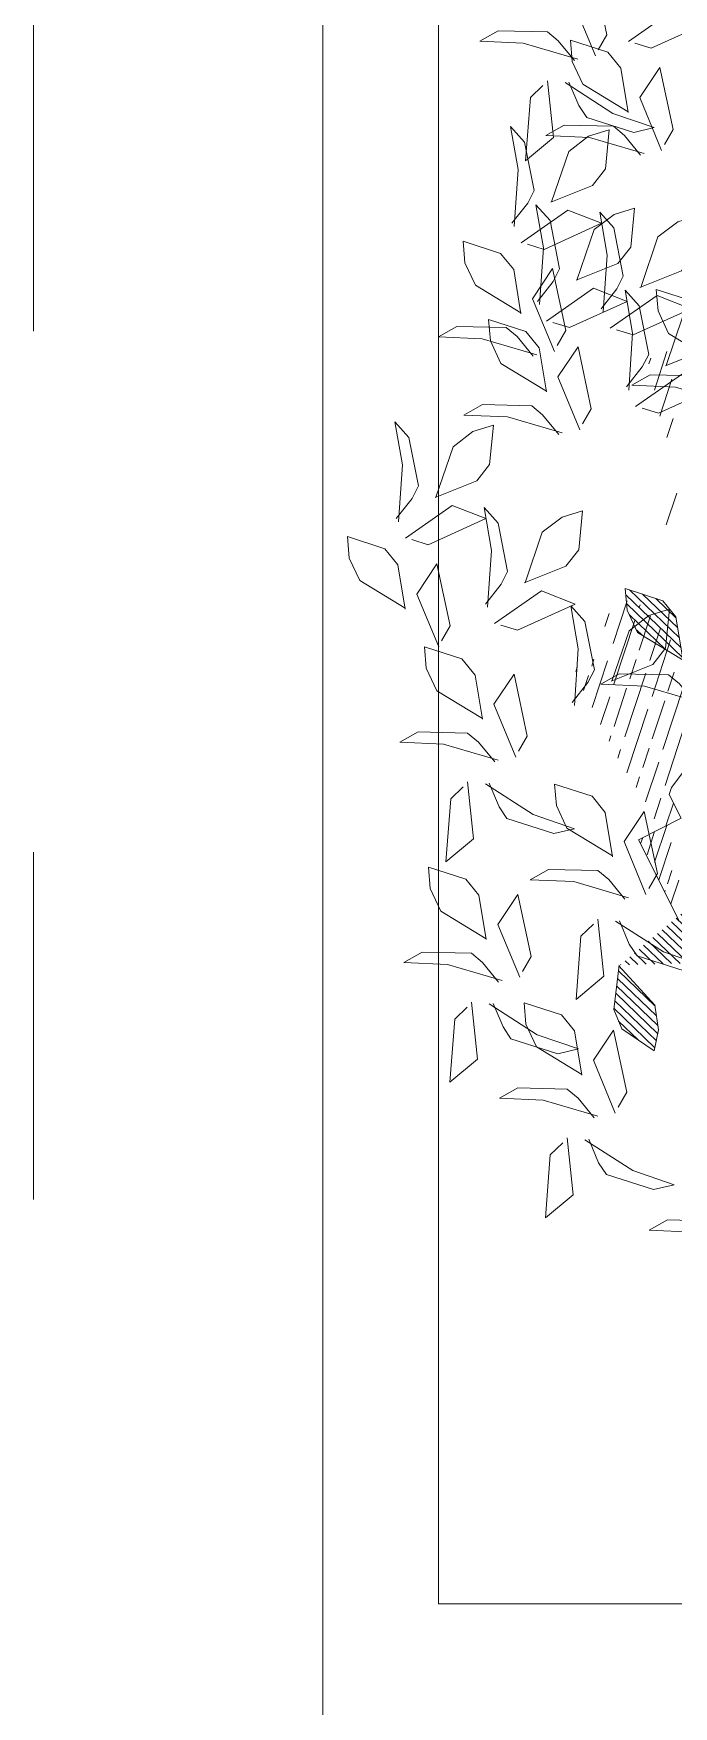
# Model space of a CAD drawing. Header units: millimetres. Extents: x 29001 to 40804, y -8833 to -5892.
# Drawn here: x 29447.92 to 29458.98, y -8342.02 to -8313.11 of the extents above; entities that cross this region are included whole.
import ezdxf

# ---------------------------------------------------------------- set-up
doc = ezdxf.new("R2010")
doc.units = ezdxf.units.MM
doc.linetypes.add('ACAD_ISO03W100', pattern=[30, 12, -18])
doc.layers.get('0').update_dxf_attribs({"lineweight": 0})
for name, color, linetype, lineweight in [('250', 250, 'Continuous', 0), ('251', 251, 'Continuous', 0), ('252', 252, 'Continuous', 0), ('xxx_Auto_Tefris_Tefris', 32, 'Continuous', 0)]:
    doc.layers.add(name, color=color, linetype=linetype, lineweight=lineweight)
pattern_1 = [(45, (-1654799.279671, 54994.033918), (-0.0105615167031, 0.0105615167031), [])]

# ---------------------------------------------------------------- blocks, each defined once
blk = doc.blocks.new('cc')
at = {"color": 66, "linetype": 'Continuous', "true_color": 0x608d07}
for p, q in [((-3.203, -1.799), (-3.353, -1.712)), ((-3.321, -1.806), (-3.329, -1.802)), ((-3.193, -1.88), (-3.279, -1.831)), ((-3.07, -2.027), (-3.305, -1.891)), ((-3.104, -2.159), (-3.249, -2.075)), ((-3.014, -2.135), (-3.245, -2.002)), ((-3.193, -2.183), (-3.233, -2.16))]:
    blk.add_line(p, q, dxfattribs=at)
at = {"layer": '250', "color": 66, "true_color": 0x608d07}
blk.add_lwpolyline([(-3.386, -1.591), (-3.225, -2.192), (-2.906, -2.107), (-2.859, -2.283), (-2.814, -2.309), (-2.653, -2.342)], dxfattribs=at)
at = {"layer": '251', "color": 66, "linetype": 'Continuous', "true_color": 0x608d07}
for p, q in [((-2.876, -2.22), (-3.02, -2.137)), ((-2.917, -2.303), (-3.047, -2.228)), ((-2.763, -2.499), (-3.013, -2.355)), ((-2.437, -2.581), (-2.837, -2.349)), ((-2.93, -2.51), (-2.996, -2.471)), ((-2.575, -2.821), (-2.976, -2.59)), ((-2.749, -2.614), (-2.869, -2.544)), ((-2.449, -2.787), (-2.689, -2.648)), ((-2.283, -2.776), (-2.683, -2.545)), ((-2.902, -2.739), (-2.956, -2.708)), ((-2.888, -2.854), (-2.922, -2.834)), ((-2.588, -3.027), (-2.828, -2.888)), ((-2.421, -3.016), (-2.822, -2.785)), ((-2.139, -3.073), (-2.495, -2.867)), ((-2.269, -2.891), (-2.389, -2.822)), ((-2.714, -3.061), (-2.889, -2.96)), ((-2.56, -3.257), (-2.855, -3.087)), ((-2.234, -3.338), (-2.634, -3.107)), ((-2.408, -3.131), (-2.528, -3.062)), ((-2.136, -3.181), (-2.341, -3.063)), ((-2.726, -3.267), (-2.821, -3.213)), ((-2.133, -3.29), (-2.348, -3.166)), ((-2.748, -3.362), (-2.773, -3.347)), ((-2.622, -3.328), (-2.666, -3.302)), ((-2.182, -3.475), (-2.451, -3.32)), ((-2.334, -3.494), (-2.417, -3.446)), ((-2.135, -3.395), (-2.154, -3.385)), ((-1.432, -3.801), (-1.632, -3.686)), ((-1.105, -4.203), (-1.225, -4.134)), ((-0.931, -4.411), (-1.164, -4.276)), ((-0.83, -4.576), (-1.072, -4.436)), ((-0.944, -4.617), (-0.98, -4.596))]:
    blk.add_line(p, q, dxfattribs=at)
blk = doc.blocks.new('U1')
at = {"lineweight": 0, "true_color": 0x6c822b}
h = blk.add_hatch(dxfattribs=at)
h.set_pattern_fill('ANSI31', color=67, scale=0.11949, style=0)
h.set_pattern_definition(pattern_1)
edge = h.paths.add_edge_path()
edge.add_line((-2359700.669, 78420.1332), (-2359700.6531, 78420.2434))
edge.add_line((-2359700.6531, 78420.2434), (-2359700.6211, 78420.2842))
edge.add_line((-2359700.6211, 78420.2842), (-2359700.5288, 78420.3162))
edge.add_line((-2359700.5288, 78420.3162), (-2359700.5324, 78420.2629))
edge.add_line((-2359700.5324, 78420.2629), (-2359700.5572, 78420.2061))
edge.add_line((-2359700.5572, 78420.2061), (-2359700.6691, 78420.1352))
edge.add_line((-2359700.9499, 78420.3526), (-2359700.934, 78420.4629))
edge.add_line((-2359700.934, 78420.4629), (-2359700.902, 78420.5037))
edge.add_line((-2359700.902, 78420.5037), (-2359700.8097, 78420.5356))
edge.add_line((-2359700.8097, 78420.5356), (-2359700.8132, 78420.4824))
edge.add_line((-2359700.8132, 78420.4824), (-2359700.8381, 78420.4256))
edge.add_line((-2359700.8381, 78420.4256), (-2359700.9499, 78420.3546))
edge.add_line((-2359701.3364, 78420.7347), (-2359701.4406, 78420.774))
edge.add_line((-2359701.4406, 78420.774), (-2359701.4736, 78420.814))
edge.add_line((-2359701.4736, 78420.814), (-2359701.4849, 78420.911))
edge.add_line((-2359701.4849, 78420.911), (-2359701.4336, 78420.8961))
edge.add_line((-2359701.4336, 78420.8961), (-2359701.3835, 78420.8596))
edge.add_line((-2359701.3835, 78420.8596), (-2359701.3383, 78420.7351))
edge.add_line((-2359701.5896, 78420.2178), (-2359701.5738, 78420.1075))
edge.add_line((-2359701.5738, 78420.1075), (-2359701.5929, 78420.0593))
edge.add_line((-2359701.5929, 78420.0593), (-2359701.6725, 78420.0026))
edge.add_line((-2359701.6725, 78420.0026), (-2359701.6841, 78420.0547))
edge.add_line((-2359701.6841, 78420.0547), (-2359701.6763, 78420.1162))
edge.add_line((-2359701.6763, 78420.1162), (-2359701.589, 78420.2159))
edge.add_line((-2359701.2192, 78419.8156), (-2359701.2034, 78419.7054))
edge.add_line((-2359701.2034, 78419.7054), (-2359701.2226, 78419.6572))
edge.add_line((-2359701.2226, 78419.6572), (-2359701.3021, 78419.6005))
edge.add_line((-2359701.3021, 78419.6005), (-2359701.3138, 78419.6526))
edge.add_line((-2359701.3138, 78419.6526), (-2359701.3059, 78419.7141))
edge.add_line((-2359701.3059, 78419.7141), (-2359701.2186, 78419.8138))
edge.add_line((-2359700.4488, 78420.8164), (-2359700.4329, 78420.9266))
edge.add_line((-2359700.4329, 78420.9266), (-2359700.4009, 78420.9674))
edge.add_line((-2359700.4009, 78420.9674), (-2359700.3086, 78420.9994))
edge.add_line((-2359700.3086, 78420.9994), (-2359700.3122, 78420.9461))
edge.add_line((-2359700.3122, 78420.9461), (-2359700.337, 78420.8894))
edge.add_line((-2359700.337, 78420.8894), (-2359700.4489, 78420.8184))
h = blk.add_hatch(dxfattribs=at)
h.set_pattern_fill('ANSI31', color=67, scale=0.11949, style=0)
h.set_pattern_definition(pattern_1)
edge = h.paths.add_edge_path()
edge.add_line((-2359701.0394, 78420.6757), (-2359701.0235, 78420.786))
edge.add_line((-2359701.0235, 78420.786), (-2359700.9915, 78420.8268))
edge.add_line((-2359700.9915, 78420.8268), (-2359700.8992, 78420.8587))
edge.add_line((-2359700.8992, 78420.8587), (-2359700.9027, 78420.8055))
edge.add_line((-2359700.9027, 78420.8055), (-2359700.9276, 78420.7487))
edge.add_line((-2359700.9276, 78420.7487), (-2359701.0394, 78420.6777))
edge.add_line((-2359701.1767, 78420.3134), (-2359701.2809, 78420.3527))
edge.add_line((-2359701.2809, 78420.3527), (-2359701.3139, 78420.3927))
edge.add_line((-2359701.3139, 78420.3927), (-2359701.3252, 78420.4898))
edge.add_line((-2359701.3252, 78420.4898), (-2359701.274, 78420.4748))
edge.add_line((-2359701.274, 78420.4748), (-2359701.2239, 78420.4383))
edge.add_line((-2359701.2239, 78420.4383), (-2359701.1787, 78420.3138))
edge.add_line((-2359701.0085, 78420.071), (-2359700.9927, 78419.9607))
edge.add_line((-2359700.9927, 78419.9607), (-2359701.0119, 78419.9125))
edge.add_line((-2359701.0119, 78419.9125), (-2359701.0914, 78419.8558))
edge.add_line((-2359701.0914, 78419.8558), (-2359701.103, 78419.9079))
edge.add_line((-2359701.103, 78419.9079), (-2359701.0952, 78419.9694))
edge.add_line((-2359701.0952, 78419.9694), (-2359701.0079, 78420.0691))
edge.add_line((-2359700.2742, 78420.0646), (-2359700.2584, 78419.9543))
edge.add_line((-2359700.2584, 78419.9543), (-2359700.2775, 78419.9061))
edge.add_line((-2359700.2775, 78419.9061), (-2359700.3571, 78419.8495))
edge.add_line((-2359700.3571, 78419.8495), (-2359700.3687, 78419.9015))
edge.add_line((-2359700.3687, 78419.9015), (-2359700.3609, 78419.963))
edge.add_line((-2359700.3609, 78419.963), (-2359700.2736, 78420.0627))
at = {"color": 67, "lineweight": 0, "true_color": 0x6c822b}
for points in [[(-2359700.36, 78422.3542), (-2359700.4007, 78422.3406), (-2359700.5453, 78422.4026), (-2359700.4623, 78422.4371), (-2359700.3441, 78422.3583)], [(-2359700.4286, 78422.101), (-2359700.4507, 78422.1378), (-2359700.4212, 78422.2924), (-2359700.3697, 78422.2188), (-2359700.4212, 78422.0863)], [(-2359700.1942, 78422.2604), (-2359700.2176, 78422.2017), (-2359700.2367, 78422.1721), (-2359700.3527, 78422.1324), (-2359700.404, 78422.1432), (-2359700.3021, 78422.1806), (-2359700.1846, 78422.2595)], [(-2359700.3687, 78422.0757), (-2359700.3296, 78422.1254), (-2359700.303, 78422.1485), (-2359700.1805, 78422.1538), (-2359700.1343, 78422.129), (-2359700.2426, 78422.1219), (-2359700.3775, 78422.0793)], [(-2359700.1432, 78421.9636), (-2359700.2474, 78422.0029), (-2359700.2804, 78422.0429), (-2359700.2917, 78422.1399), (-2359700.2404, 78422.125), (-2359700.1903, 78422.0885), (-2359700.1451, 78421.964)], [(-2359700.1046, 78421.7173), (-2359700.1447, 78421.7661), (-2359700.1615, 78421.7971), (-2359700.1403, 78421.9179), (-2359700.1061, 78421.9576), (-2359700.1225, 78421.8503), (-2359700.11, 78421.7094)], [(-2359700.3603, 78421.7466), (-2359700.4645, 78421.7859), (-2359700.4975, 78421.8259), (-2359700.5088, 78421.9229), (-2359700.4576, 78421.908), (-2359700.4074, 78421.8715), (-2359700.3622, 78421.7469)], [(-2359700.2023, 78421.7679), (-2359700.3065, 78421.8072), (-2359700.3395, 78421.8472), (-2359700.3508, 78421.9443), (-2359700.2996, 78421.9293), (-2359700.2495, 78421.8928), (-2359700.2042, 78421.7683)], [(-2359700.2626, 78421.6959), (-2359700.3027, 78421.7447), (-2359700.3195, 78421.7757), (-2359700.2983, 78421.8965), (-2359700.2641, 78421.9362), (-2359700.2805, 78421.8289), (-2359700.268, 78421.688)], [(-2359700.0831, 78421.8598), (-2359700.1238, 78421.8462), (-2359700.2684, 78421.9082), (-2359700.1854, 78421.9427), (-2359700.0672, 78421.8639)], [(-2359700.1517, 78421.6066), (-2359700.1738, 78421.6434), (-2359700.1443, 78421.798), (-2359700.0928, 78421.7244), (-2359700.1443, 78421.5919)], [(-2359700.4194, 78421.5509), (-2359700.5236, 78421.5902), (-2359700.5566, 78421.6302), (-2359700.5679, 78421.7273), (-2359700.5167, 78421.7123), (-2359700.4666, 78421.6758), (-2359700.4213, 78421.5513)], [(-2359700.541, 78421.5578), (-2359700.5251, 78421.668), (-2359700.4931, 78421.7088), (-2359700.4008, 78421.7408), (-2359700.4043, 78421.6875), (-2359700.4292, 78421.6308), (-2359700.5411, 78421.5598)], [(-2359700.3217, 78421.5003), (-2359700.3618, 78421.5491), (-2359700.3786, 78421.5801), (-2359700.3575, 78421.7009), (-2359700.3233, 78421.7406), (-2359700.3396, 78421.6333), (-2359700.3271, 78421.4923)], [(-2359700.1422, 78421.6642), (-2359700.1829, 78421.6506), (-2359700.3275, 78421.7126), (-2359700.2446, 78421.7471), (-2359700.1263, 78421.6682)], [(-2359700.1224, 78421.492), (-2359700.1065, 78421.6022), (-2359700.0745, 78421.643), (-2359699.9822, 78421.675), (-2359699.9858, 78421.6217), (-2359700.0106, 78421.5649), (-2359700.1225, 78421.4939)], [(-2359700.2108, 78421.411), (-2359700.2329, 78421.4478), (-2359700.2034, 78421.6024), (-2359700.1519, 78421.5288), (-2359700.2034, 78421.3963)], [(-2359700.5695, 78421.4515), (-2359700.5304, 78421.5012), (-2359700.5038, 78421.5243), (-2359700.3813, 78421.5296), (-2359700.3351, 78421.5048), (-2359700.4434, 78421.4977), (-2359700.5783, 78421.4551)], [(-2359700.3594, 78421.4472), (-2359700.4001, 78421.4335), (-2359700.5447, 78421.4956), (-2359700.4617, 78421.5301), (-2359700.3434, 78421.4512)], [(-2359700.1509, 78421.3857), (-2359700.1118, 78421.4354), (-2359700.0852, 78421.4584), (-2359699.9627, 78421.4638), (-2359699.9165, 78421.4389), (-2359700.0248, 78421.4318), (-2359700.1598, 78421.3892)], [(-2359700.0577, 78421.0187), (-2359700.162, 78421.058), (-2359700.1949, 78421.098), (-2359700.2062, 78421.1951), (-2359700.155, 78421.1801), (-2359700.1049, 78421.1436), (-2359700.0597, 78421.0191)], [(-2359699.9601, 78420.968), (-2359700.0002, 78421.0169), (-2359700.017, 78421.0479), (-2359699.9958, 78421.1687), (-2359699.9616, 78421.2084), (-2359699.978, 78421.1011), (-2359699.9655, 78420.9601)], [(-2359700.4488, 78420.8164), (-2359700.4329, 78420.9266), (-2359700.4009, 78420.9674), (-2359700.3086, 78420.9994), (-2359700.3122, 78420.9461), (-2359700.337, 78420.8894), (-2359700.4489, 78420.8184)], [(-2359700.1708, 78420.7191), (-2359700.2109, 78420.768), (-2359700.2277, 78420.7989), (-2359700.2065, 78420.9197), (-2359700.1723, 78420.9595), (-2359700.1887, 78420.8522), (-2359700.1762, 78420.7112)], [(-2359699.9977, 78420.915), (-2359700.0384, 78420.9013), (-2359700.183, 78420.9634), (-2359700.1, 78420.9979), (-2359699.9817, 78420.919)], [(-2359700.2685, 78420.7698), (-2359700.3727, 78420.8091), (-2359700.4057, 78420.8491), (-2359700.417, 78420.9461), (-2359700.3657, 78420.9312), (-2359700.3156, 78420.8947), (-2359700.2704, 78420.7702)], [(-2359700.4773, 78420.7101), (-2359700.4382, 78420.7598), (-2359700.4116, 78420.7829), (-2359700.2891, 78420.7882), (-2359700.2429, 78420.7634), (-2359700.3512, 78420.7563), (-2359700.4862, 78420.7137)], [(-2359700.035, 78420.6012), (-2359700.0571, 78420.638), (-2359700.0277, 78420.7926), (-2359699.9761, 78420.719), (-2359700.0277, 78420.5865)], [(-2359699.9751, 78420.5759), (-2359699.9361, 78420.6256), (-2359699.9094, 78420.6486), (-2359699.7869, 78420.654), (-2359699.7408, 78420.6291), (-2359699.8491, 78420.622), (-2359699.984, 78420.5794)], [(-2359700.2632, 78420.3341), (-2359700.2473, 78420.4443), (-2359700.2153, 78420.4851), (-2359700.123, 78420.5171), (-2359700.1266, 78420.4638), (-2359700.1514, 78420.4071), (-2359700.2633, 78420.3361)], [(-2359699.9603, 78420.5226), (-2359699.9837, 78420.4639), (-2359700.0028, 78420.4343), (-2359700.1188, 78420.3946), (-2359700.1701, 78420.4054), (-2359700.0682, 78420.4428), (-2359699.9508, 78420.5217)], [(-2359700.3516, 78420.2531), (-2359700.3737, 78420.2899), (-2359700.3442, 78420.4445), (-2359700.2927, 78420.3709), (-2359700.3442, 78420.2384)], [(-2359700.2917, 78420.2278), (-2359700.2526, 78420.2775), (-2359700.226, 78420.3006), (-2359700.1035, 78420.3059), (-2359700.0573, 78420.2811), (-2359700.1656, 78420.274), (-2359700.3006, 78420.2314)], [(-2359700.0336, 78420.0538), (-2359700.0557, 78420.0906), (-2359700.0263, 78420.2452), (-2359699.9747, 78420.1716), (-2359700.0263, 78420.0391)], [(-2359700.2768, 78420.1746), (-2359700.3003, 78420.1159), (-2359700.3193, 78420.0862), (-2359700.4354, 78420.0466), (-2359700.4867, 78420.0574), (-2359700.3848, 78420.0947), (-2359700.2673, 78420.1737)], [(-2359700.2122, 78420.1672), (-2359700.1806, 78420.1381), (-2359700.1653, 78419.9815), (-2359700.2355, 78420.0376), (-2359700.2234, 78420.1792)], [(-2359700.2742, 78420.0646), (-2359700.2584, 78419.9543), (-2359700.2775, 78419.9061), (-2359700.3571, 78419.8495), (-2359700.3687, 78419.9015), (-2359700.3609, 78419.963), (-2359700.2736, 78420.0627)], [(-2359700.1759, 78419.7927), (-2359700.1599, 78419.903), (-2359700.128, 78419.9438), (-2359700.0357, 78419.9757), (-2359700.0392, 78419.9225), (-2359700.0641, 78419.8657), (-2359700.1759, 78419.7947)], [(-2359699.9589, 78419.9753), (-2359699.9823, 78419.9166), (-2359700.0014, 78419.8869), (-2359700.1174, 78419.8472), (-2359700.1687, 78419.8581), (-2359700.0668, 78419.8954), (-2359699.9493, 78419.9744)], [(-2359700.2642, 78419.7118), (-2359700.2863, 78419.7486), (-2359700.2569, 78419.9031), (-2359700.2053, 78419.8295), (-2359700.2569, 78419.697)], [(-2359700.2043, 78419.6864), (-2359700.1653, 78419.7361), (-2359700.1386, 78419.7592), (-2359700.0161, 78419.7645), (-2359699.97, 78419.7397), (-2359700.0783, 78419.7326), (-2359700.2132, 78419.69)], [(-2359700.5697, 78419.3508), (-2359700.5306, 78419.4005), (-2359700.504, 78419.4236), (-2359700.3815, 78419.4289), (-2359700.3353, 78419.4041), (-2359700.4436, 78419.397), (-2359700.5786, 78419.3544)]]:
    blk.add_lwpolyline(points, dxfattribs=at)
at = {"color": 63, "lineweight": 0}
blk.add_lwpolyline([(-2359700.3002, 78421.6428), (-2359700.3409, 78421.6292), (-2359700.4855, 78421.6912), (-2359700.4026, 78421.7257), (-2359700.2843, 78421.6468)], dxfattribs=at)
at = {"layer": '250', "lineweight": 0}
for points in [[(-2359700.2689, 78422.339), (-2359700.291, 78422.3758), (-2359700.2616, 78422.5304), (-2359700.21, 78422.4568), (-2359700.2616, 78422.3243)], [(-2359700.209, 78422.3137), (-2359700.1699, 78422.3634), (-2359700.1433, 78422.3864), (-2359700.0208, 78422.3918), (-2359699.9746, 78422.3669), (-2359700.0829, 78422.3598), (-2359700.2179, 78422.3172)], [(-2359700.3402, 78422.182), (-2359700.3243, 78422.2922), (-2359700.2923, 78422.333), (-2359700.2, 78422.365), (-2359700.2035, 78422.3117), (-2359700.2284, 78422.255), (-2359700.3402, 78422.184)], [(-2359700.1295, 78422.2531), (-2359700.098, 78422.224), (-2359700.0826, 78422.0674), (-2359700.1528, 78422.1235), (-2359700.1408, 78422.2651)], [(-2359700.0455, 78421.9129), (-2359700.0856, 78421.9617), (-2359700.1024, 78421.9927), (-2359700.0812, 78422.1135), (-2359700.047, 78422.1532), (-2359700.0634, 78422.0459), (-2359700.0509, 78421.905)], [(-2359700.0633, 78421.6876), (-2359700.0474, 78421.7978), (-2359700.0154, 78421.8386), (-2359699.9231, 78421.8706), (-2359699.9266, 78421.8173), (-2359699.9515, 78421.7606), (-2359700.0633, 78421.6896)], [(-2359700.0918, 78421.5813), (-2359700.0527, 78421.631), (-2359700.0261, 78421.6541), (-2359699.9036, 78421.6594), (-2359699.8574, 78421.6346), (-2359699.9657, 78421.6275), (-2359700.1006, 78421.5849)], [(-2359699.743, 78421.1851), (-2359699.7831, 78421.2339), (-2359699.7999, 78421.2649), (-2359699.7787, 78421.3857), (-2359699.7445, 78421.4254), (-2359699.7609, 78421.3181), (-2359699.7483, 78421.1772)], [(-2359699.8406, 78421.2357), (-2359699.9448, 78421.275), (-2359699.9778, 78421.315), (-2359699.9891, 78421.4121), (-2359699.9379, 78421.3971), (-2359699.8878, 78421.3606), (-2359699.8426, 78421.2361)], [(-2359699.7806, 78421.132), (-2359699.8213, 78421.1184), (-2359699.9659, 78421.1804), (-2359699.8829, 78421.2149), (-2359699.7646, 78421.136)], [(-2359699.7608, 78420.9598), (-2359699.7448, 78421.07), (-2359699.7129, 78421.1108), (-2359699.6206, 78421.1427), (-2359699.6241, 78421.0895), (-2359699.649, 78421.0327), (-2359699.7608, 78420.9617)], [(-2359699.8491, 78420.8788), (-2359699.8712, 78420.9156), (-2359699.8418, 78421.0702), (-2359699.7902, 78420.9966), (-2359699.8418, 78420.8641)], [(-2359699.9467, 78420.6822), (-2359699.9307, 78420.7924), (-2359699.8988, 78420.8332), (-2359699.8064, 78420.8652), (-2359699.81, 78420.8119), (-2359699.8349, 78420.7551), (-2359699.9467, 78420.6841)], [(-2359699.8957, 78420.5153), (-2359699.8641, 78420.4862), (-2359699.8487, 78420.3296), (-2359699.9189, 78420.3856), (-2359699.9069, 78420.5273)], [(-2359699.9453, 78420.1348), (-2359699.9293, 78420.245), (-2359699.8974, 78420.2858), (-2359699.805, 78420.3178), (-2359699.8086, 78420.2645), (-2359699.8334, 78420.2077), (-2359699.9453, 78420.1368)], [(-2359699.9737, 78420.0285), (-2359699.9346, 78420.0782), (-2359699.908, 78420.1013), (-2359699.7855, 78420.1066), (-2359699.7393, 78420.0817), (-2359699.8476, 78420.0746), (-2359699.9826, 78420.0321)], [(-2359699.8942, 78419.9679), (-2359699.8627, 78419.9388), (-2359699.8473, 78419.7822), (-2359699.9175, 78419.8383), (-2359699.9055, 78419.9799)], [(-2359700.1895, 78419.6332), (-2359700.2129, 78419.5745), (-2359700.232, 78419.5449), (-2359700.348, 78419.5052), (-2359700.3993, 78419.516), (-2359700.2974, 78419.5534), (-2359700.18, 78419.6323)], [(-2359700.1249, 78419.6258), (-2359700.0933, 78419.5967), (-2359700.0779, 78419.4401), (-2359700.1481, 78419.4962), (-2359700.1361, 78419.6379)]]:
    blk.add_lwpolyline(points, dxfattribs=at)
blk = doc.blocks.new('MOBİLYALAR')
at = {"color": 240, "linetype": 'ACAD_ISO03W100', "lineweight": 0, "ltscale": 0.5, "true_color": 0xed1f24}
blk.add_lwpolyline([(2296.265, -2326.455), (303.129, -2326.455), (303.129, -1853.449)], dxfattribs=at)
at = {"layer": 'xxx_Auto_Tefris_Tefris', "lineweight": 0}
for points in [[(351.435, -2020.439), (308.129, -2020.439), (308.129, -1953.086), (351.435, -1953.086)], [(349.435, -2018.439), (310.129, -2018.439), (310.129, -1955.086), (349.435, -1955.086)]]:
    blk.add_lwpolyline(points, close=True, dxfattribs=at)
at = {"lineweight": 0, "extrusion": (7.374e-13, 3.02e-14, -1), "xscale": 6.952506840120427, "yscale": 6.952506840120427, "zscale": 6.952506840120427, "rotation": 358.8247405303607}
blk.add_blockref('U1', (16390885.038, -883603.997), dxfattribs=at)
at = {"layer": '252', "lineweight": 0, "extrusion": (0, 0, -1), "xscale": 2.5, "yscale": 2.5, "zscale": 2.5, "rotation": 138.2177405299978}
blk.add_blockref('cc', (-323.246, -2003.956), dxfattribs=at)

msp = doc.modelspace()

# ---------------------------------------------------------------- block references
at = {"color": 6}
msp.add_blockref('MOBİLYALAR', (29144.792, -6321.799), dxfattribs=at)

doc.saveas('drawing.dxf')
